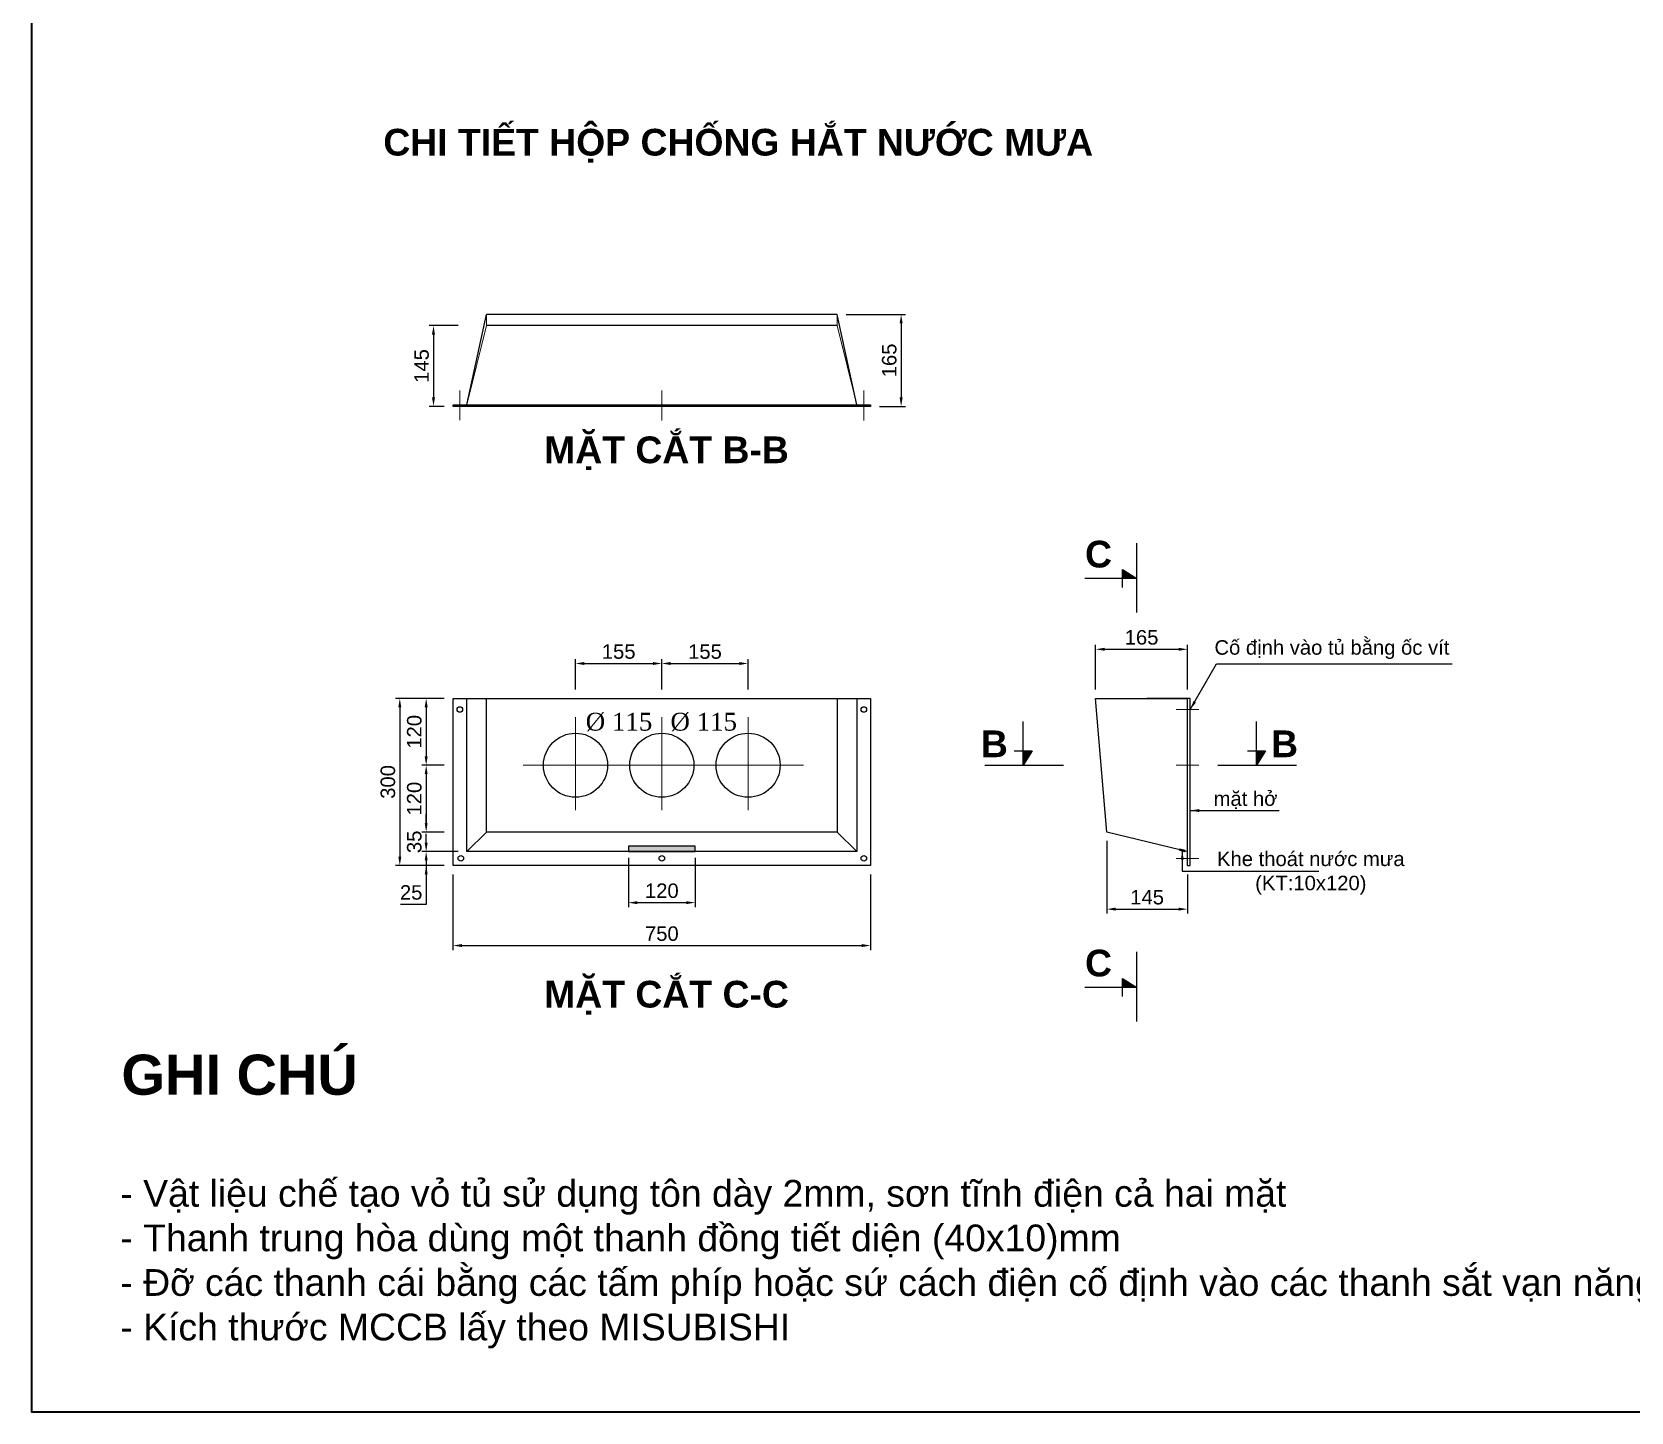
# Model space of a CAD drawing. Header units: millimetres. Extents: x 330554 to 656471, y 11007 to 130943.
# Drawn here: x 452938 to 460118, y 93186 to 99379 of the extents above; entities that cross this region are included whole.
import ezdxf

# ---------------------------------------------------------------- set-up
doc = ezdxf.new("R2010")
doc.units = ezdxf.units.MM
doc.header["$LTSCALE"] = 6
doc.linetypes.add('CENTER', pattern=[50.8, 31.75, -6.35, 6.35, -6.35])
for name, color, linetype, lineweight in [('duong tam', 30, 'CENTER', 5), ('kich thuoc', 9, 'Continuous', 13), ('netlonkhungten', 32, 'Continuous', 35), ('tex tieu de', 11, 'Continuous', 13), ('Ttext ghi chu', 21, 'Continuous', 13)]:
    doc.layers.add(name, color=color, linetype=linetype, lineweight=lineweight)
doc.layers.add('Nen', color=7, linetype='Continuous')
doc.styles.add('ghi chu', font='arial.ttf', dxfattribs={"height": 80})
doc.styles.add('kich thuoc', font='arial.ttf', dxfattribs={"height": 120})
doc.styles.add('kt2', font='arial.ttf', dxfattribs={"height": 65})
doc.styles.add('tieu de', font='arialbd.ttf', dxfattribs={"height": 120})
doc.dimstyles.new('TL 0.4', dxfattribs={"dimscale": 20, "dimtxt": 0.18, "dimasz": 2, "dimexe": 1, "dimexo": 2, "dimgap": 1, "dimtad": 1, "dimtoh": 1, "dimdec": 0, "dimlfac": 0.4, "dimzin": 0, "dimdsep": 46, "dimtxsty": 'kt2', "dimcen": 2, "dimclrd": 256, "dimclre": 256, "dimclrt": 2, "dimadec": 0, "dimazin": 0, "dimtfac": 1, "dimtdec": 0, "dimtofl": 0, "dimtmove": 0, "dimatfit": 3, "dimfxl": 1, "dimtolj": 1, "dimtzin": 0, "dimarcsym": 0})
doc.dimstyles.new('TL 5-1', dxfattribs={"dimscale": 20, "dimtxt": 70, "dimasz": 2, "dimexe": 1, "dimexo": 2, "dimgap": 1, "dimtad": 1, "dimtoh": 1, "dimdec": 0, "dimlfac": 0.2, "dimzin": 0, "dimdsep": 46, "dimtxsty": 'kich thuoc', "dimcen": 2, "dimclrd": 256, "dimclre": 256, "dimclrt": 2, "dimadec": 0, "dimazin": 0, "dimtfac": 1, "dimtdec": 0, "dimtofl": 0, "dimtmove": 0, "dimatfit": 3, "dimfxl": 1, "dimtolj": 1, "dimtzin": 0, "dimarcsym": 0})

# ---------------------------------------------------------------- blocks, each defined once
blk = doc.blocks.new('*D231')
at = {"layer": 'Defpoints', "color": 0, "linetype": 'ByBlock', "ltscale": 0.2, "transparency": 16777216}
for p in [(454828.7, 96388.4), (454708.3, 96088.4), (454828.7, 96088.4)]:
    blk.add_point(p, dxfattribs=at)
at = {"layer": 'kich thuoc', "linetype": 'ByBlock', "lineweight": -2, "ltscale": 0.2, "transparency": 16777216}
for p, q in [((454788.7, 96388.4), (454688.3, 96388.4)), ((454708.3, 96348.4), (454708.3, 96128.4)), ((454788.7, 96088.4), (454688.3, 96088.4))]:
    blk.add_line(p, q, dxfattribs=at)
at = {"layer": 'kich thuoc', "linetype": 'ByBlock', "ltscale": 0.2, "transparency": 16777216}
for points in [[(454701.6, 96348.4), (454714.9, 96348.4), (454708.3, 96388.4)], [(454701.6, 96128.4), (454714.9, 96128.4), (454708.3, 96088.4)]]:
    blk.add_solid(points, dxfattribs=at)
at = {"layer": 'kich thuoc', "color": 2, "linetype": 'ByBlock', "lineweight": 5, "ltscale": 0.2, "transparency": 16777216, "insert": (454655.1, 96238.4), "char_height": 65, "attachment_point": 5, "rotation": 90, "style": 'kt2'}
blk.add_mtext('\\A1;120', dxfattribs=at)
blk = doc.blocks.new('*D199')
at = {"layer": 'Defpoints', "color": 0, "linetype": 'ByBlock', "ltscale": 0.2, "transparency": 16777216}
for p in [(454828.7, 96088.4), (454708.3, 95788.4), (454828.7, 95788.4)]:
    blk.add_point(p, dxfattribs=at)
at = {"layer": 'kich thuoc', "linetype": 'ByBlock', "lineweight": -2, "ltscale": 0.2, "transparency": 16777216}
for p, q in [((454788.7, 96088.4), (454688.3, 96088.4)), ((454708.3, 96048.4), (454708.3, 95828.4)), ((454788.7, 95788.4), (454688.3, 95788.4))]:
    blk.add_line(p, q, dxfattribs=at)
at = {"layer": 'kich thuoc', "linetype": 'ByBlock', "ltscale": 0.2, "transparency": 16777216}
for points in [[(454701.6, 96048.4), (454714.9, 96048.4), (454708.3, 96088.4)], [(454701.6, 95828.4), (454714.9, 95828.4), (454708.3, 95788.4)]]:
    blk.add_solid(points, dxfattribs=at)
at = {"layer": 'kich thuoc', "color": 2, "linetype": 'ByBlock', "lineweight": 5, "ltscale": 0.2, "transparency": 16777216, "insert": (454655.1, 95938.4), "char_height": 65, "attachment_point": 5, "rotation": 90, "style": 'kt2'}
blk.add_mtext('\\A1;120', dxfattribs=at)
blk = doc.blocks.new('*D200')
at = {"layer": 'Defpoints', "color": 0, "linetype": 'ByBlock', "ltscale": 0.2, "transparency": 16777216}
for p in [(454828.7, 95788.4), (454708.3, 95700.9), (454828.7, 95700.9)]:
    blk.add_point(p, dxfattribs=at)
at = {"layer": 'kich thuoc', "linetype": 'ByBlock', "lineweight": -2, "ltscale": 0.2, "transparency": 16777216}
for p, q in [((454708.3, 95828.4), (454708.3, 95868.4)), ((454788.7, 95788.4), (454688.3, 95788.4)), ((454788.7, 95700.9), (454688.3, 95700.9)), ((454708.3, 95660.9), (454708.3, 95620.9))]:
    blk.add_line(p, q, dxfattribs=at)
at = {"layer": 'kich thuoc', "linetype": 'ByBlock', "ltscale": 0.2, "transparency": 16777216}
for points in [[(454701.6, 95828.4), (454714.9, 95828.4), (454708.3, 95788.4)], [(454701.6, 95660.9), (454714.9, 95660.9), (454708.3, 95700.9)]]:
    blk.add_solid(points, dxfattribs=at)
at = {"layer": 'kich thuoc', "color": 2, "linetype": 'ByBlock', "lineweight": 5, "ltscale": 0.2, "transparency": 16777216, "insert": (454655.1, 95744.6), "char_height": 65, "attachment_point": 5, "rotation": 90, "style": 'kt2'}
blk.add_mtext('\\A1;35', dxfattribs=at)
blk = doc.blocks.new('*D232')
at = {"layer": 'Defpoints', "color": 0, "linetype": 'ByBlock', "ltscale": 0.2, "transparency": 16777216}
for p in [(454891.2, 95700.9), (454708.3, 95638.4), (454828.7, 95638.4)]:
    blk.add_point(p, dxfattribs=at)
at = {"layer": 'kich thuoc', "linetype": 'ByBlock', "lineweight": -2, "ltscale": 0.2, "transparency": 16777216}
for p, q in [((454708.3, 95740.9), (454708.3, 95780.9)), ((454851.2, 95700.9), (454688.3, 95700.9)), ((454788.7, 95638.4), (454688.3, 95638.4)), ((454708.3, 95598.4), (454708.3, 95464)), ((454708.3, 95464), (454593.6, 95464))]:
    blk.add_line(p, q, dxfattribs=at)
at = {"layer": 'kich thuoc', "linetype": 'ByBlock', "ltscale": 0.2, "transparency": 16777216}
for points in [[(454701.6, 95740.9), (454714.9, 95740.9), (454708.3, 95700.9)], [(454701.6, 95598.4), (454714.9, 95598.4), (454708.3, 95638.4)]]:
    blk.add_solid(points, dxfattribs=at)
at = {"layer": 'kich thuoc', "color": 2, "linetype": 'ByBlock', "lineweight": 5, "ltscale": 0.2, "transparency": 16777216, "insert": (454640.9, 95517.2), "char_height": 65, "attachment_point": 5, "style": 'kt2'}
blk.add_mtext('\\A1;25', dxfattribs=at)
blk = doc.blocks.new('*D233')
at = {"layer": 'Defpoints', "color": 0, "linetype": 'ByBlock', "ltscale": 0.2, "transparency": 16777216}
for p in [(454828.7, 96388.4), (454589.9, 95638.4), (454828.7, 95638.4)]:
    blk.add_point(p, dxfattribs=at)
at = {"layer": 'kich thuoc', "linetype": 'ByBlock', "lineweight": -2, "ltscale": 0.2, "transparency": 16777216}
for p, q in [((454788.7, 96388.4), (454569.9, 96388.4)), ((454589.9, 96348.4), (454589.9, 95678.4)), ((454788.7, 95638.4), (454569.9, 95638.4))]:
    blk.add_line(p, q, dxfattribs=at)
at = {"layer": 'kich thuoc', "linetype": 'ByBlock', "ltscale": 0.2, "transparency": 16777216}
for points in [[(454583.2, 96348.4), (454596.5, 96348.4), (454589.9, 96388.4)], [(454583.2, 95678.4), (454596.5, 95678.4), (454589.9, 95638.4)]]:
    blk.add_solid(points, dxfattribs=at)
at = {"layer": 'kich thuoc', "color": 2, "linetype": 'ByBlock', "lineweight": 5, "ltscale": 0.2, "transparency": 16777216, "insert": (454536.6, 96013.4), "char_height": 65, "attachment_point": 5, "rotation": 90, "style": 'kt2'}
blk.add_mtext('\\A1;300', dxfattribs=at)
blk = doc.blocks.new('*D234')
at = {"layer": 'Defpoints', "color": 0, "linetype": 'ByBlock', "ltscale": 0.2, "transparency": 16777216}
for p in [(454828.7, 95638.4), (456703.7, 95638.4), (456703.7, 95279.1)]:
    blk.add_point(p, dxfattribs=at)
at = {"layer": 'kich thuoc', "linetype": 'ByBlock', "lineweight": -2, "ltscale": 0.2, "transparency": 16777216}
for p, q in [((454828.7, 95598.4), (454828.7, 95259.1)), ((456703.7, 95598.4), (456703.7, 95259.1)), ((454868.7, 95279.1), (456663.7, 95279.1))]:
    blk.add_line(p, q, dxfattribs=at)
at = {"layer": 'kich thuoc', "linetype": 'ByBlock', "ltscale": 0.2, "transparency": 16777216}
for points in [[(454868.7, 95285.8), (454868.7, 95272.4), (454828.7, 95279.1)], [(456663.7, 95285.8), (456663.7, 95272.4), (456703.7, 95279.1)]]:
    blk.add_solid(points, dxfattribs=at)
at = {"layer": 'kich thuoc', "color": 2, "linetype": 'ByBlock', "lineweight": 5, "ltscale": 0.2, "transparency": 16777216, "insert": (455766.2, 95332.3), "char_height": 65, "attachment_point": 5, "style": 'kt2'}
blk.add_mtext('\\A1;750', dxfattribs=at)
blk = doc.blocks.new('*D235')
at = {"layer": 'Defpoints', "color": 0, "linetype": 'ByBlock', "ltscale": 0.2, "transparency": 16777216}
for p in [(458126.3, 96608.8), (457713.8, 96388.4), (458126.3, 96388.4)]:
    blk.add_point(p, dxfattribs=at)
at = {"layer": 'kich thuoc', "linetype": 'ByBlock', "lineweight": -2, "ltscale": 0.2, "transparency": 16777216}
for p, q in [((457713.8, 96428.4), (457713.8, 96628.8)), ((457753.8, 96608.8), (458086.3, 96608.8)), ((458126.3, 96428.4), (458126.3, 96628.8))]:
    blk.add_line(p, q, dxfattribs=at)
at = {"layer": 'kich thuoc', "linetype": 'ByBlock', "ltscale": 0.2, "transparency": 16777216}
for points in [[(457753.8, 96615.5), (457753.8, 96602.1), (457713.8, 96608.8)], [(458086.3, 96615.5), (458086.3, 96602.1), (458126.3, 96608.8)]]:
    blk.add_solid(points, dxfattribs=at)
at = {"layer": 'kich thuoc', "color": 2, "linetype": 'ByBlock', "lineweight": 5, "ltscale": 0.2, "transparency": 16777216, "insert": (457920.1, 96662), "char_height": 65, "attachment_point": 5, "style": 'kt2'}
blk.add_mtext('\\A1;165', dxfattribs=at)
blk = doc.blocks.new('*D201')
at = {"layer": 'Defpoints', "color": 0, "linetype": 'ByBlock', "ltscale": 0.2, "transparency": 16777216}
for p in [(457763.7, 95788.4), (458126.3, 95638.4), (458126.3, 95442.6)]:
    blk.add_point(p, dxfattribs=at)
at = {"layer": 'kich thuoc', "linetype": 'ByBlock', "lineweight": -2, "ltscale": 0.2, "transparency": 16777216}
for p, q in [((457763.7, 95748.4), (457763.7, 95422.6)), ((458126.3, 95598.4), (458126.3, 95422.6)), ((457803.7, 95442.6), (458086.3, 95442.6))]:
    blk.add_line(p, q, dxfattribs=at)
at = {"layer": 'kich thuoc', "linetype": 'ByBlock', "ltscale": 0.2, "transparency": 16777216}
for points in [[(457803.7, 95449.3), (457803.7, 95435.9), (457763.7, 95442.6)], [(458086.3, 95449.3), (458086.3, 95435.9), (458126.3, 95442.6)]]:
    blk.add_solid(points, dxfattribs=at)
at = {"layer": 'kich thuoc', "color": 2, "linetype": 'ByBlock', "lineweight": 5, "ltscale": 0.2, "transparency": 16777216, "insert": (457945, 95495.8), "char_height": 65, "attachment_point": 5, "style": 'kt2'}
blk.add_mtext('\\A1;145', dxfattribs=at)
blk = doc.blocks.new('*D203')
at = {"layer": 'Defpoints', "color": 0, "linetype": 'ByBlock', "ltscale": 0.2, "transparency": 16777216}
for p in [(455766.2, 96545), (455378.7, 96388.4), (455766.2, 96388.4)]:
    blk.add_point(p, dxfattribs=at)
at = {"layer": 'kich thuoc', "linetype": 'ByBlock', "lineweight": -2, "ltscale": 0.2, "transparency": 16777216}
for p, q in [((455378.7, 96428.4), (455378.7, 96565)), ((455766.2, 96428.4), (455766.2, 96565)), ((455418.7, 96545), (455726.2, 96545))]:
    blk.add_line(p, q, dxfattribs=at)
at = {"layer": 'kich thuoc', "linetype": 'ByBlock', "ltscale": 0.2, "transparency": 16777216}
for points in [[(455418.7, 96551.7), (455418.7, 96538.3), (455378.7, 96545)], [(455726.2, 96551.7), (455726.2, 96538.3), (455766.2, 96545)]]:
    blk.add_solid(points, dxfattribs=at)
at = {"layer": 'kich thuoc', "color": 2, "linetype": 'ByBlock', "lineweight": 5, "ltscale": 0.2, "transparency": 16777216, "insert": (455572.5, 96598.2), "char_height": 65, "attachment_point": 5, "style": 'kt2'}
blk.add_mtext('\\A1;155', dxfattribs=at)
blk = doc.blocks.new('*D204')
at = {"layer": 'Defpoints', "color": 0, "linetype": 'ByBlock', "ltscale": 0.2, "transparency": 16777216}
for p in [(456153.7, 96545), (455766.2, 96388.4), (456153.7, 96388.4)]:
    blk.add_point(p, dxfattribs=at)
at = {"layer": 'kich thuoc', "linetype": 'ByBlock', "lineweight": -2, "ltscale": 0.2, "transparency": 16777216}
for p, q in [((455766.2, 96428.4), (455766.2, 96565)), ((456153.7, 96428.4), (456153.7, 96565)), ((455806.2, 96545), (456113.7, 96545))]:
    blk.add_line(p, q, dxfattribs=at)
at = {"layer": 'kich thuoc', "linetype": 'ByBlock', "ltscale": 0.2, "transparency": 16777216}
for points in [[(455806.2, 96551.7), (455806.2, 96538.3), (455766.2, 96545)], [(456113.7, 96551.7), (456113.7, 96538.3), (456153.7, 96545)]]:
    blk.add_solid(points, dxfattribs=at)
at = {"layer": 'kich thuoc', "color": 2, "linetype": 'ByBlock', "lineweight": 5, "ltscale": 0.2, "transparency": 16777216, "insert": (455960, 96598.2), "char_height": 65, "attachment_point": 5, "style": 'kt2'}
blk.add_mtext('\\A1;155', dxfattribs=at)
blk = doc.blocks.new('*D239')
at = {"layer": 'Defpoints', "color": 0, "linetype": 'ByBlock', "ltscale": 0.2, "transparency": 16777216}
for p in [(456553.7, 98111.5), (456703.7, 97699), (456840.7, 97699)]:
    blk.add_point(p, dxfattribs=at)
at = {"layer": 'kich thuoc', "linetype": 'ByBlock', "lineweight": -2, "ltscale": 0.2, "transparency": 16777216}
for p, q in [((456593.7, 98111.5), (456860.7, 98111.5)), ((456840.7, 98071.5), (456840.7, 97739)), ((456743.7, 97699), (456860.7, 97699))]:
    blk.add_line(p, q, dxfattribs=at)
at = {"layer": 'kich thuoc', "linetype": 'ByBlock', "ltscale": 0.2, "transparency": 16777216}
for points in [[(456834, 98071.5), (456847.4, 98071.5), (456840.7, 98111.5)], [(456834, 97739), (456847.4, 97739), (456840.7, 97699)]]:
    blk.add_solid(points, dxfattribs=at)
at = {"layer": 'kich thuoc', "color": 2, "linetype": 'ByBlock', "lineweight": 5, "ltscale": 0.2, "transparency": 16777216, "insert": (456787.5, 97905.3), "char_height": 65, "attachment_point": 5, "rotation": 90, "style": 'kt2'}
blk.add_mtext('\\A1;165', dxfattribs=at)
blk = doc.blocks.new('*D240')
at = {"layer": 'Defpoints', "color": 0, "linetype": 'ByBlock', "ltscale": 0.2, "transparency": 16777216}
for p in [(454891.2, 98061.5), (454741.1, 97699), (454828.7, 97699)]:
    blk.add_point(p, dxfattribs=at)
at = {"layer": 'kich thuoc', "linetype": 'ByBlock', "lineweight": -2, "ltscale": 0.2, "transparency": 16777216}
for p, q in [((454851.2, 98061.5), (454721.1, 98061.5)), ((454741.1, 98021.5), (454741.1, 97739)), ((454788.7, 97699), (454721.1, 97699))]:
    blk.add_line(p, q, dxfattribs=at)
at = {"layer": 'kich thuoc', "linetype": 'ByBlock', "ltscale": 0.2, "transparency": 16777216}
for points in [[(454734.4, 98021.5), (454747.8, 98021.5), (454741.1, 98061.5)], [(454734.4, 97739), (454747.8, 97739), (454741.1, 97699)]]:
    blk.add_solid(points, dxfattribs=at)
at = {"layer": 'kich thuoc', "color": 2, "linetype": 'ByBlock', "lineweight": 5, "ltscale": 0.2, "transparency": 16777216, "insert": (454687.9, 97880.3), "char_height": 65, "attachment_point": 5, "rotation": 90, "style": 'kt2'}
blk.add_mtext('\\A1;145', dxfattribs=at)
blk = doc.blocks.new('*D250')
at = {"layer": 'Defpoints', "color": 0, "linetype": 'ByBlock', "ltscale": 0.2, "transparency": 16777216}
for p in [(455616.2, 95713.4), (455916.2, 95713.4), (455916.2, 95471.7)]:
    blk.add_point(p, dxfattribs=at)
at = {"layer": 'kich thuoc', "linetype": 'ByBlock', "lineweight": -2, "ltscale": 0.2, "transparency": 16777216}
for p, q in [((455616.2, 95673.4), (455616.2, 95451.7)), ((455916.2, 95673.4), (455916.2, 95451.7)), ((455656.2, 95471.7), (455876.2, 95471.7))]:
    blk.add_line(p, q, dxfattribs=at)
at = {"layer": 'kich thuoc', "linetype": 'ByBlock', "ltscale": 0.2, "transparency": 16777216}
for points in [[(455656.2, 95478.3), (455656.2, 95465), (455616.2, 95471.7)], [(455876.2, 95478.3), (455876.2, 95465), (455916.2, 95471.7)]]:
    blk.add_solid(points, dxfattribs=at)
at = {"layer": 'kich thuoc', "color": 2, "linetype": 'ByBlock', "lineweight": 5, "ltscale": 0.2, "transparency": 16777216, "insert": (455766.2, 95524.8), "char_height": 65, "attachment_point": 5, "style": 'kt2'}
blk.add_mtext('\\A1;120', dxfattribs=at)

msp = doc.modelspace()

# ---------------------------------------------------------------- hatches: boundary and pattern name
h = msp.add_hatch(color=256)
h.set_gradient(color1=(243, 224, 170), one_color=1, tint=1, name='SPHERICAL')
h.paths.add_polyline_path([(455616.216, 95725.883), (455616.216, 95700.883), (455916.216, 95700.883), (455916.216, 95725.883)])
h = msp.add_hatch(color=256)
h.set_gradient(color1=(243, 224, 170), one_color=1, tint=1, name='SPHERICAL')
h.paths.add_polyline_path([(458116.177, 95705.899), (458091.875, 95711.764), (458090.702, 95706.904), (458115.004, 95701.039)])
at = {"layer": 'Nen'}
for points in [[(457834.171, 96967.066), (457834.171, 96926.765), (457898.596, 96926.765)], [(457429.415, 96152.808), (457389.114, 96152.808), (457389.114, 96088.383)], [(458476.139, 96152.808), (458435.838, 96152.808), (458435.838, 96088.383)], [(457834.171, 95131.645), (457834.171, 95091.344), (457898.596, 95091.344)]]:
    msp.add_hatch(color=256, dxfattribs=at).paths.add_polyline_path(points)

# ---------------------------------------------------------------- linework, layer by layer
msp.add_line((458138.808, 96388.383), (457943.829, 96388.383))
for centre in [(454859.258, 96338.383), (456673.174, 96338.383), (454863.82, 95670.406), (455766.216, 95670.406), (456673.174, 95670.406)]:
    msp.add_circle(centre, 12.389)
at = {"layer": 'duong tam'}
for p, q in [((454859.966, 97769.65), (454859.966, 97636.921)), ((455766.216, 97769.65), (455766.216, 97635.421)), ((456672.466, 97769.65), (456672.466, 97635.421)), ((458076.091, 96338.383), (458176.525, 96338.383))]:
    msp.add_line(p, q, dxfattribs=at)
at = {"layer": 'duong tam', "ltscale": 40}
for p, q in [((455378.716, 96304.299), (455378.716, 95887.082)), ((455766.216, 96304.299), (455766.216, 95887.082)), ((456153.716, 96304.299), (456153.716, 95887.082)), ((455144.391, 96088.383), (456402.007, 96088.383)), ((458076.091, 96088.383), (458176.525, 96088.383)), ((458076.091, 95670.368), (458176.525, 95670.368))]:
    msp.add_line(p, q, dxfattribs=at)
at = {"layer": 'kich thuoc'}
for p, q in [((454978.716, 98111.549), (454978.716, 98061.549)), ((456553.716, 98111.549), (456553.716, 98061.549)), ((454978.716, 98061.549), (454891.216, 97706.549)), ((456553.716, 98061.549), (456641.216, 97706.549))]:
    msp.add_line(p, q, dxfattribs=at)
at = {"layer": 'Nen'}
for p, q in [((454891.216, 97706.549), (454978.716, 98111.549)), ((456553.716, 98111.549), (454978.716, 98111.549)), ((456641.216, 97706.549), (456553.716, 98111.549)), ((456553.716, 98061.549), (454978.716, 98061.549)), ((457898.596, 96773.178), (457898.596, 97085.723)), ((457898.596, 96926.765), (457664.903, 96926.765)), ((457834.171, 96886.463), (457834.171, 96967.066)), ((457834.171, 96967.066), (457898.596, 96926.765)), ((454828.716, 96388.383), (456703.716, 96388.383)), ((454828.716, 95638.383), (454828.716, 96388.383)), ((454891.216, 95700.883), (454891.216, 96388.383)), ((454978.716, 95788.383), (454978.716, 96388.383)), ((456553.716, 96388.383), (456553.716, 95788.383)), ((456641.216, 96388.383), (456641.216, 95700.883)), ((456703.716, 96388.383), (456703.716, 95638.383)), ((458126.308, 95638.383), (458126.308, 96388.383)), ((458138.808, 95638.383), (458138.808, 96388.383)), ((457389.114, 96088.383), (457389.114, 96284.147)), ((458435.838, 96088.383), (458435.838, 96284.147)), ((457348.813, 96152.808), (457429.415, 96152.808)), ((457429.415, 96152.808), (457389.114, 96088.383)), ((458395.537, 96152.808), (458476.139, 96152.808)), ((458476.139, 96152.808), (458435.838, 96088.383)), ((457215.721, 96088.383), (457569.724, 96088.383)), ((458262.445, 96088.383), (458616.448, 96088.383)), ((454978.716, 95788.383), (454891.216, 95700.883)), ((456553.716, 95788.383), (454978.716, 95788.383)), ((456553.716, 95788.383), (456641.216, 95700.883)), ((456641.216, 95700.883), (454891.216, 95700.883)), ((456703.716, 95638.383), (454828.716, 95638.383)), ((458126.308, 95638.383), (458138.808, 95638.383)), ((457898.596, 94937.757), (457898.596, 95250.302)), ((457834.171, 95051.042), (457834.171, 95131.645)), ((457834.171, 95131.645), (457898.596, 95091.344)), ((457898.596, 95091.344), (457664.903, 95091.344))]:
    msp.add_line(p, q, dxfattribs=at)
for points in [[(454828.716, 97706.549), (456703.716, 97706.549), (456703.716, 97698.992), (454828.716, 97698.992)], [(455616.216, 95700.883), (455916.216, 95700.883), (455916.216, 95725.883), (455616.216, 95725.883)], [(458090.702, 95706.904), (458115.004, 95701.039), (458116.177, 95705.899), (458091.875, 95711.764)]]:
    msp.add_lwpolyline(points, close=True, dxfattribs=at)
for points in [[(458091.288, 95709.334), (457763.742, 95788.383), (457713.829, 96388.383), (458126.308, 96388.383)], [(458126.308, 95700.883), (458115.591, 95703.469)]]:
    msp.add_lwpolyline(points, dxfattribs=at)
for centre in [(455378.716, 96088.383), (455766.216, 96088.383), (456153.716, 96088.383)]:
    msp.add_circle(centre, 143.75, dxfattribs=at)
at = {"layer": 'netlonkhungten'}
msp.add_lwpolyline([(452938.487, 106624.043), (471489.765, 106624.043), (471489.765, 93185.678), (452938.487, 93185.678)], close=True, dxfattribs=at)

# ---------------------------------------------------------------- texts
at = {"layer": 'tex tieu de', "style": 'tieu de'}
for s, p in [('C', (457666.257, 96975.968)), ('B', (457198.834, 96124.44)), ('B', (458501.427, 96124.44)), ('C', (457666.257, 95140.546))]:
    msp.add_text(s, height=120, dxfattribs=at).set_placement(p)
at = {"layer": 'tex tieu de'}
for s, insert, char_height, width, attachment_point, style in [('CHI TIẾT HỘP CHỐNG HẮT NƯỚC MƯA', (456109.161, 98869.024), 120, 3529.08797, 5, 'tieu de'), ('MẶT CẮT B-B', (455787.252, 97488.317), 120, 1091.67749, 5, 'tieu de'), ('Cố định vào tủ bằng ốc vít', (458774.762, 96607.253), 65, 1215.35532, 5, 'kt2'), ('{\\fTimes New Roman|b0|i0|c0|p18;%%C 115}', (455574.09, 96282.106), 80, 1377.66055, 5, 'ghi chu'), ('{\\fTimes New Roman|b0|i0|c0|p18;%%C 115}', (455954.395, 96282.106), 80, 1377.66055, 5, 'ghi chu'), ('mặt hở', (458386.939, 95931.39), 65, 1215.35532, 5, 'kt2'), ('Khe thoát nước mưa (KT:10x120)', (458679.989, 95604.366), 65, 866.77111, 5, 'kt2'), ('MẶT CẮT C-C', (455787.252, 95045.27), 120, 1091.35007, 5, 'tieu de'), ('GHI CHÚ', (453870.913, 94698.19), 180, 1043.49168, 5, 'tieu de'), ('- Vật liệu chế tạo vỏ tủ sử dụng tôn dày 2mm, sơ{\\fArial|b0|i0|c238|p34;n tĩnh đi}ện cả hai mặt\\P- Thanh trung hòa dùng một thanh đồng tiết diện (40x10)mm\\P- Ðỡ các thanh cái bằng các tấm phíp hoặc sứ cách điện cố định vào các thanh sắt vạn năng dọc hai bên hông tủ\\P- Kích thước MCCB lấy theo MISUBISHI', (453335.371, 93848.966), 120, 8824.49145, 4, 'ghi chu')]:
    msp.add_mtext(s, dxfattribs=dict(at, insert=insert, char_height=char_height, width=width, attachment_point=attachment_point, style=style))

# ---------------------------------------------------------------- dimensions: what is measured, and where the dimension line sits
at = {"layer": 'kich thuoc', "linetype": 'ByBlock', "lineweight": 5, "ltscale": 0.2}
for base, p1, p2, picture, middle in [((456840.713, 97698.992), (456553.716, 98111.549), (456703.716, 97698.992), '*D239', (456787.526, 97905.27)), ((454741.093, 97698.992), (454891.216, 98061.549), (454828.716, 97698.992), '*D240', (454687.906, 97880.27)), ((454589.855, 95638.383), (454828.716, 96388.383), (454828.716, 95638.383), '*D233', (454536.645, 96013.383)), ((454708.278, 96088.383), (454828.716, 96388.383), (454828.716, 96088.383), '*D231', (454655.09, 96238.383)), ((454708.278, 95788.383), (454828.716, 96088.383), (454828.716, 95788.383), '*D199', (454655.09, 95938.383))]:
    dim = msp.add_linear_dim(base=base, p1=p1, p2=p2, angle=90, dimstyle='TL 0.4', dxfattribs=at)
    dim.commit()
    dim.dimension.update_dxf_attribs({"geometry": picture, "text_midpoint": middle})
for base, p1, p2, picture, middle in [((458126.308, 96608.805), (457713.829, 96388.383), (458126.308, 96388.383), '*D235', (457920.068, 96608.805)), ((456703.716, 95279.097), (454828.716, 95638.383), (456703.716, 95638.383), '*D234', (455766.216, 95279.097))]:
    dim = msp.add_linear_dim(base=base, p1=p1, p2=p2, dimstyle='TL 0.4', dxfattribs=at)
    dim.commit()
    dim.dimension.update_dxf_attribs({"geometry": picture, "text_midpoint": middle, "dimtype": 160})
for base, p1, p2, picture, middle in [((455766.216, 96544.984), (455378.716, 96388.383), (455766.216, 96388.383), '*D203', (455572.466, 96598.171)), ((456153.716, 96544.984), (455766.216, 96388.383), (456153.716, 96388.383), '*D204', (455959.966, 96598.171)), ((458126.308, 95442.612), (457763.742, 95788.383), (458126.308, 95638.383), '*D201', (457945.025, 95495.799)), ((455916.216, 95471.657), (455616.216, 95713.383), (455916.216, 95713.383), '*D250', (455766.216, 95524.844))]:
    dim = msp.add_linear_dim(base=base, p1=p1, p2=p2, dimstyle='TL 0.4', dxfattribs=at)
    dim.commit()
    dim.dimension.update_dxf_attribs({"geometry": picture, "text_midpoint": middle})
for base, p1, p2, picture, middle in [((454708.278, 95700.883), (454828.716, 95788.383), (454828.716, 95700.883), '*D200', (454708.278, 95744.633)), ((454708.278, 95638.383), (454891.216, 95700.883), (454828.716, 95638.383), '*D232', (454640.924, 95463.976))]:
    dim = msp.add_linear_dim(base=base, p1=p1, p2=p2, angle=90, dimstyle='TL 0.4', dxfattribs=at)
    dim.commit()
    dim.dimension.update_dxf_attribs({"geometry": picture, "text_midpoint": middle, "dimtype": 160})

# ---------------------------------------------------------------- leaders
at = {"layer": 'Ttext ghi chu'}
for points in [[(458138.808, 96338.383), (458256.012, 96543.469), (459314.48, 96543.469)], [(458138.808, 95884.995), (458537.603, 95884.995)], [(458102.853, 95703.971), (458102.853, 95612.402), (458716.04, 95612.402)]]:
    msp.add_leader(points, dimstyle='TL 5-1', override={"dimtad": 0}, dxfattribs=at)

doc.saveas('drawing.dxf')
